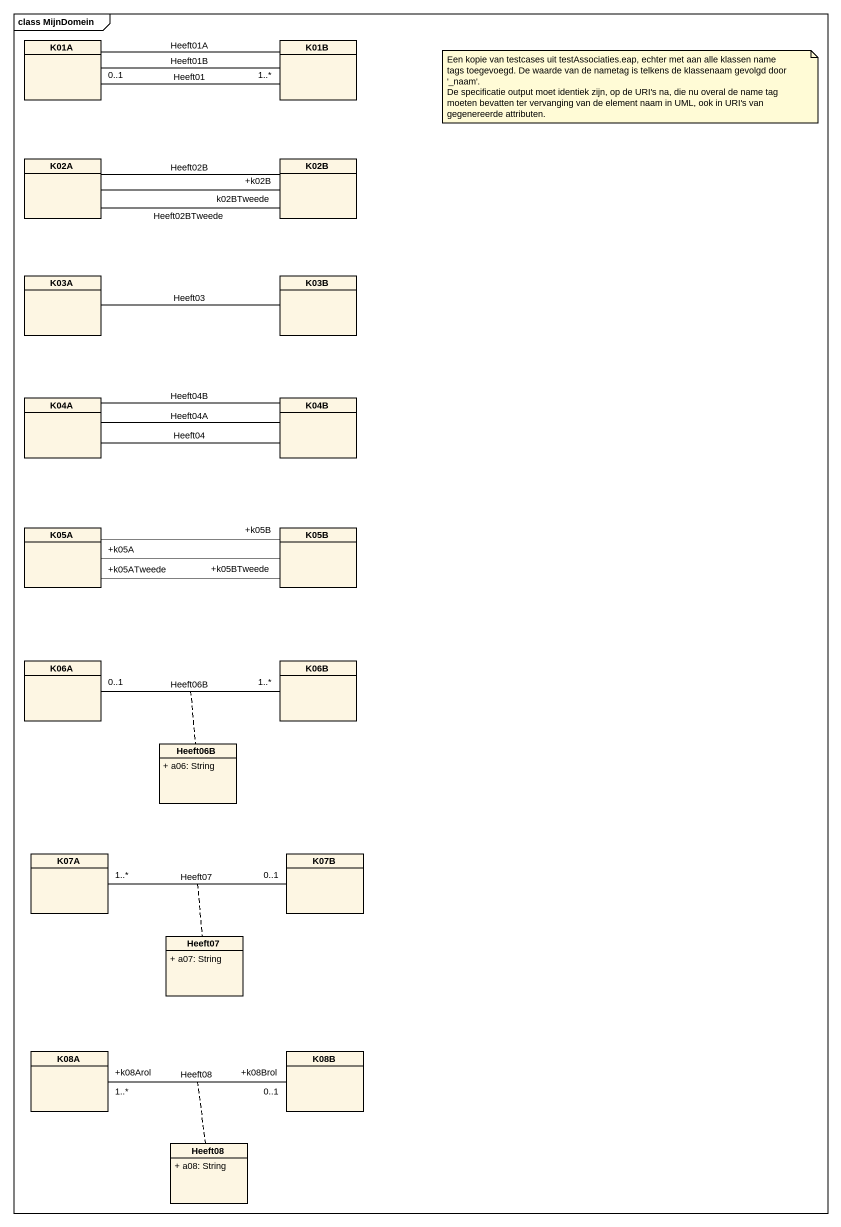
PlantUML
@startuml
mainframe class MijnDomein
hide circle
hide empty members
skinparam classAttributeIconSize 0
class K01A
class K01B
class K02A
class K02B
class K03A
class K03B
class K04A
class K04B
class K05A
class K05B
class K06A
class K06B
class Heeft06B {
  + a06: String
}
class K07A
class K07B
class Heeft07 {
  + a07: String
}
class K08A
class K08B
class Heeft08 {
  + a08: String
}
K01A -right- K01B : Heeft01B
K01A "0..1" -right- "1..*" K01B : Heeft01
K01B -left- K01A : Heeft01A
K02A -right- K02B : Heeft02B
K02A -right- "+k02B" K02B
K02A -right- "k02BTweede" K02B : Heeft02BTweede
K03A -right- K03B : Heeft03
K04A -right- K04B : Heeft04B
K04A -right- K04B : Heeft04
K04B -left- K04A : Heeft04A
K05A -right- "+k05B" K05B
K05A "+k05A" -right- K05B
K05A "+k05ATweede" -right- "+k05BTweede" K05B
K06A "0..1" -right- "1..*" K06B : Heeft06B
(K06A, K06B) .. Heeft06B
K07A "1..*" -right- "0..1" K07B : Heeft07
(K07A, K07B) .. Heeft07
K08A "+k08Arol\n1..*" -right- "+k08Brol\n0..1" K08B : Heeft08
(K08A, K08B) .. Heeft08
note as N1
  Een kopie van testcases uit testAssociaties.eap, echter met aan alle klassen name tags toegevoegd. De waarde van de nametag is telkens de klassenaam gevolgd door '_naam'.
  De specificatie output moet identiek zijn, op de URI's na, die nu overal de name tag moeten bevatten ter vervanging van de element naam in UML, ook in URI's van gegenereerde attributen.
end note
@enduml
